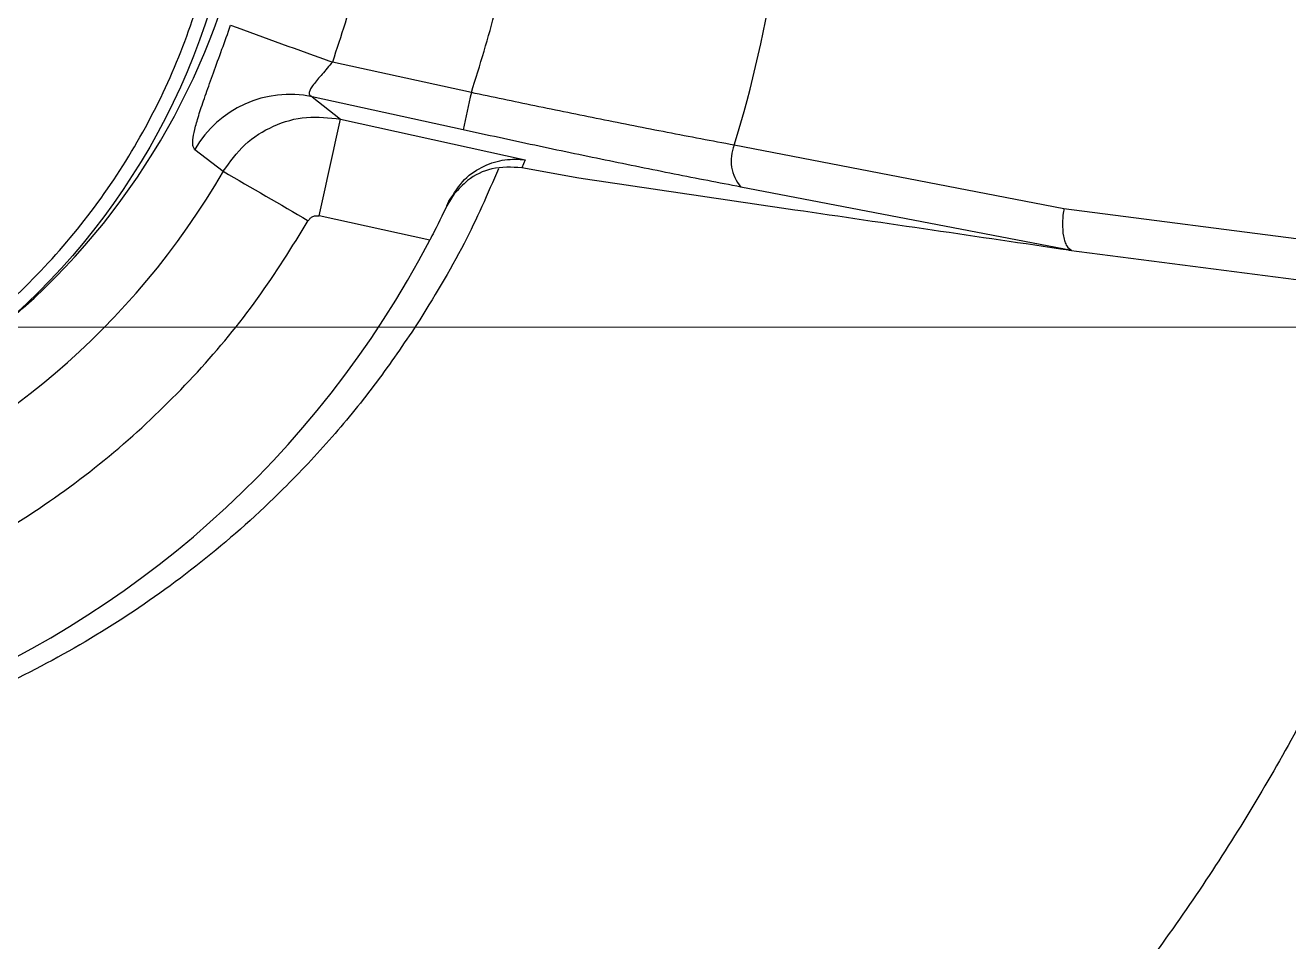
# Model space of a CAD drawing. Header units: millimetres. Extents: x 2687 to 4367, y 1046 to 2234.
# Drawn here: x 3469.4 to 3565, y 1467.5 to 1536.8 of the extents above; entities that cross this region are included whole.
import ezdxf

# ---------------------------------------------------------------- set-up
doc = ezdxf.new("R2010")
doc.units = ezdxf.units.MM
doc.linetypes.add('CENTER2', pattern=[28.575, 19.05, -3.175, 3.175, -3.175])
doc.layers.add('中心线', color=1, linetype='CENTER2', lineweight=13)

msp = doc.modelspace()

# ---------------------------------------------------------------- linework, layer by layer
at = {"color": 7, "linetype": 'Continuous', "lineweight": 25}
for p, q in [((3503.183, 1531.724), (3492.675, 1534.031)), ((3491.135, 1531.409), (3493.276, 1529.713)), ((3502.564, 1528.9), (3491.135, 1531.409)), ((3493.276, 1529.713), (3507.266, 1526.641)), ((3482.267, 1527.415), (3484.424, 1525.764)), ((3548.007, 1522.931), (3523.062, 1527.739)), ((3507.266, 1526.641), (3506.99, 1526.027)), ((3511.308, 1525.235), (3506.99, 1526.027)), ((3548.588, 1519.774), (3523.565, 1524.569)), ((3501.888, 1524.054), (3501.33, 1523.14)), ((3501.33, 1523.14), (3501.491, 1523.495)), ((3500.037, 1520.55), (3491.672, 1522.386)), ((3581.839, 1518.529), (3548.007, 1522.931)), ((3548.386, 1519.788), (3573.97, 1516.489))]:
    msp.add_line(p, q, dxfattribs=at)
msp.add_circle((3433.31, 1553.73), 52.5, dxfattribs=at)
for centre, radius, start, end in [((3433.536, 1555.321), 53.574, 308.26934, 171.50515), ((3433.537, 1555.298), 93.672, 342.88971, 0.12059), ((3957.067, 2830.926), 1377.533, 249.958184, 250.298612), ((3489.453, 1523.302), 8.28, 78.27823, 150.21456), ((5297.409, 1136.857), 1837.163, 167.588415, 167.678588), ((-1168.356, 2546.855), 4771.31, 347.60122, 347.691294), ((3525.897, 1526.563), 3.068, 157.4808, 220.53113), ((3433.536, 1555.241), 58.81, 253.09221, 329.91815), ((4171.672, 2700.417), 1360.927, 239.669618, 239.98259), ((3433.536, 1555.23), 75, 250.55137, 332.45778)]:
    msp.add_arc(centre, radius, start, end, dxfattribs=at)
for points, knots in [([(3433.103, 1384.998), (3435.663, 1385.023), (3439.244, 1385.058), (3444.513, 1385.337), (3448.977, 1385.672), (3454.293, 1386.238), (3459.862, 1387.011), (3465.676, 1388.021), (3471.647, 1389.277), (3477.723, 1390.788), (3483.861, 1392.558), (3490.026, 1394.593), (3496.19, 1396.892), (3502.327, 1399.457), (3508.415, 1402.288), (3514.434, 1405.381), (3520.367, 1408.736), (3526.196, 1412.348), (3531.906, 1416.214), (3537.482, 1420.328), (3542.909, 1424.685), (3548.175, 1429.279), (3553.266, 1434.104), (3558.171, 1439.151), (3562.878, 1444.414), (3567.375, 1449.884), (3571.654, 1455.553), (3575.702, 1461.41), (3579.512, 1467.446), (3583.074, 1473.652), (3586.379, 1480.017), (3589.42, 1486.53), (3592.189, 1493.179), (3594.679, 1499.953), (3596.885, 1506.841), (3598.799, 1513.83), (3600.418, 1520.907), (3601.736, 1528.061), (3602.749, 1535.278), (3603.453, 1542.545), (3603.846, 1549.849), (3603.925, 1557.177), (3603.688, 1564.515), (3603.134, 1571.85), (3602.261, 1579.168), (3601.071, 1586.455), (3599.563, 1593.697), (3597.738, 1600.882), (3595.598, 1607.995), (3593.144, 1615.022), (3590.379, 1621.951), (3587.306, 1628.767), (3583.929, 1635.458), (3580.251, 1642.01), (3576.278, 1648.41), (3572.013, 1654.645), (3567.462, 1660.703), (3562.63, 1666.571), (3557.522, 1672.238), (3552.146, 1677.69), (3546.699, 1682.738), (3541.226, 1687.39), (3535.768, 1691.66), (3530.143, 1695.702), (3524.361, 1699.51), (3518.434, 1703.079), (3512.371, 1706.4), (3506.185, 1709.471), (3499.889, 1712.284), (3493.495, 1714.836), (3487.02, 1717.122), (3480.482, 1719.139), (3473.907, 1720.881), (3467.335, 1722.346), (3460.841, 1723.527), (3454.551, 1724.425), (3449.028, 1725.008), (3444.145, 1725.376), (3439.321, 1725.615), (3433.346, 1725.732), (3427.829, 1725.622), (3422.56, 1725.35), (3418.096, 1725.013), (3412.78, 1724.448), (3407.211, 1723.674), (3401.397, 1722.664), (3395.426, 1721.408), (3389.35, 1719.898), (3383.212, 1718.127), (3377.047, 1716.093), (3370.883, 1713.793), (3364.746, 1711.228), (3358.658, 1708.398), (3352.639, 1705.304), (3346.706, 1701.949), (3340.877, 1698.337), (3335.167, 1694.472), (3329.592, 1690.357), (3324.164, 1686), (3318.899, 1681.406), (3313.807, 1676.582), (3308.902, 1671.534), (3304.196, 1666.271), (3299.698, 1660.801), (3295.42, 1655.133), (3291.371, 1649.275), (3287.561, 1643.239), (3283.999, 1637.033), (3280.695, 1630.668), (3277.652, 1624.156), (3274.89, 1617.505), (3272.553, 1611.223), (3271.274, 1607.118), (3270.711, 1605.309)], [0, 0, 0, 0, 0.010207, 0.014274, 0.021037, 0.028056, 0.035587, 0.043451, 0.051578, 0.059911, 0.06841, 0.077044, 0.085791, 0.094634, 0.103558, 0.112554, 0.121612, 0.130726, 0.13989, 0.149098, 0.158347, 0.167633, 0.176954, 0.186306, 0.195688, 0.205098, 0.214535, 0.223996, 0.233481, 0.242989, 0.252518, 0.262068, 0.271639, 0.281229, 0.290838, 0.300466, 0.310113, 0.319778, 0.329461, 0.339162, 0.348881, 0.358618, 0.368373, 0.378146, 0.387938, 0.397748, 0.407578, 0.417427, 0.427296, 0.437185, 0.447097, 0.457031, 0.466988, 0.47697, 0.486979, 0.497016, 0.507082, 0.517181, 0.527315, 0.537488, 0.547704, 0.556915, 0.566123, 0.575327, 0.584526, 0.593719, 0.602905, 0.612082, 0.621247, 0.630396, 0.639524, 0.64862, 0.657668, 0.666638, 0.675463, 0.683979, 0.691963, 0.697606, 0.703501, 0.71122, 0.721427, 0.725494, 0.732257, 0.739276, 0.746807, 0.754671, 0.762798, 0.771131, 0.77963, 0.788264, 0.797011, 0.805853, 0.814778, 0.823774, 0.832832, 0.841946, 0.85111, 0.860318, 0.869567, 0.878853, 0.888174, 0.897526, 0.906908, 0.916318, 0.925755, 0.935216, 0.944701, 0.954208, 0.963738, 0.973288, 0.982858, 0.992449, 1, 1, 1, 1]), ([(3482.267, 1527.415), (3482.208, 1527.498), (3482.09, 1527.665), (3482.123, 1528.273), (3482.3, 1529.12), (3482.634, 1530.242), (3483.097, 1531.605), (3483.673, 1533.205), (3484.31, 1534.96), (3484.757, 1536.2), (3484.978, 1536.813)], [0, 0, 0, 0, 0.126214, 0.251285, 0.377437, 0.500627, 0.625777, 0.750108, 0.876543, 1, 1, 1, 1]), ([(3492.675, 1534.031), (3492.415, 1533.718), (3491.9, 1533.102), (3491.31, 1532.434), (3491.005, 1531.992), (3490.896, 1531.723), (3490.926, 1531.517), (3491.064, 1531.445), (3491.135, 1531.409)], [0, 0, 0, 0, 0.261618, 0.516155, 0.63762, 0.75553, 0.874054, 1, 1, 1, 1]), ([(3523.062, 1527.739), (3521.385, 1528.055), (3518.091, 1528.677), (3513.019, 1529.682), (3508.058, 1530.693), (3504.786, 1531.385), (3503.183, 1531.724)], [0, 0, 0, 0, 0.264564, 0.519429, 0.764578, 1, 1, 1, 1]), ([(3484.424, 1525.764), (3484.929, 1526.473), (3485.937, 1527.892), (3488.177, 1529.286), (3490.704, 1530.017), (3492.419, 1529.814), (3493.276, 1529.713)], [0, 0, 0, 0, 0.250367, 0.500525, 0.750103, 1, 1, 1, 1]), ([(3523.565, 1524.569), (3521.896, 1524.893), (3518.558, 1525.539), (3513.323, 1526.603), (3507.977, 1527.721), (3504.373, 1528.506), (3502.564, 1528.9)], [0, 0, 0, 0, 0.249246, 0.498721, 0.74852, 1, 1, 1, 1]), ([(3501.491, 1523.495), (3501.862, 1524.09), (3502.605, 1525.28), (3504.149, 1526.231), (3505.726, 1526.732), (3506.752, 1526.672), (3507.266, 1526.641)], [0, 0, 0, 0, 0.24995, 0.499748, 0.749458, 1, 1, 1, 1]), ([(3505.239, 1525.959), (3504.411, 1524.054), (3502.632, 1519.958), (3500.295, 1516.171), (3499.044, 1514.145)], [0, 0, 0, 0, 0.465013, 1, 1, 1, 1]), ([(3506.99, 1526.027), (3506.236, 1526.069), (3504.842, 1526.146), (3503.017, 1525.291), (3502.211, 1524.408), (3501.888, 1524.054)], [0, 0, 0, 0, 0.413014, 0.764531, 1, 1, 1, 1]), ([(3548.386, 1519.788), (3541.484, 1520.802), (3529.16, 1522.613), (3516.763, 1524.434), (3511.308, 1525.235)], [0, 0, 0, 0, 0.56, 1, 1, 1, 1]), ([(3501.491, 1523.495), (3501.131, 1522.739), (3500.669, 1521.77), (3500.15, 1520.769), (3500.037, 1520.55)], [0, 0, 0, 0, 0.780789, 1, 1, 1, 1]), ([(3490.851, 1522.027), (3490.898, 1522.093), (3490.991, 1522.224), (3491.199, 1522.351), (3491.433, 1522.416), (3491.592, 1522.396), (3491.672, 1522.386)], [0, 0, 0, 0, 0.250742, 0.500629, 0.74985, 1, 1, 1, 1]), ([(3548.007, 1522.931), (3548, 1522.893), (3547.981, 1522.783), (3547.926, 1522.416), (3547.873, 1521.721), (3547.927, 1520.971), (3548.068, 1520.429), (3548.258, 1519.995), (3548.458, 1519.861), (3548.588, 1519.774)], [0, 0, 0, 0, 0.026071, 0.075336, 0.251028, 0.500322, 0.632163, 0.760999, 1, 1, 1, 1]), ([(3414.272, 1491.854), (3416.536, 1491.241), (3421.115, 1490.001), (3428.26, 1489.077), (3435.627, 1488.882), (3443.116, 1489.541), (3450.589, 1491.07), (3457.871, 1493.464), (3464.83, 1496.682), (3471.337, 1500.66), (3477.263, 1505.287), (3482.517, 1510.454), (3487.111, 1516.005), (3489.614, 1520.035), (3490.851, 1522.027)], [0, 0, 0, 0, 0.079193, 0.160159, 0.242783, 0.327855, 0.413641, 0.5, 0.586354, 0.67214, 0.757217, 0.839835, 0.920804, 1, 1, 1, 1]), ([(3548.588, 1519.774), (3548.594, 1519.771), (3548.607, 1519.766), (3548.59, 1519.763), (3548.521, 1519.769), (3548.438, 1519.781), (3548.386, 1519.788)], [0, 0, 0, 0, 0.114793, 0.26425, 0.542654, 1, 1, 1, 1]), ([(3499.044, 1514.145), (3498.054, 1512.685), (3496.054, 1509.735), (3492.664, 1505.594), (3488.41, 1501.05), (3483.162, 1496.365), (3476.882, 1491.819), (3470.246, 1487.963), (3463.307, 1484.819), (3456.11, 1482.32), (3451.14, 1481.26), (3448.651, 1480.729)], [0, 0, 0, 0, 0.081068, 0.163764, 0.248401, 0.373155, 0.49798, 0.622694, 0.748359, 0.873986, 1, 1, 1, 1]), ([(3577.833, 1513.27), (3577.532, 1512.208), (3576.596, 1508.903), (3574.689, 1503.452), (3572.131, 1496.925), (3569.246, 1490.513), (3566.061, 1484.225), (3562.573, 1478.076), (3558.788, 1472.081), (3554.712, 1466.252), (3550.349, 1460.603), (3545.705, 1455.147), (3540.786, 1449.898), (3535.777, 1445.041), (3530.722, 1440.57), (3525.664, 1436.471), (3520.435, 1432.598), (3515.048, 1428.956), (3509.512, 1425.552), (3503.839, 1422.394), (3498.042, 1419.487), (3492.134, 1416.837), (3486.131, 1414.448), (3480.048, 1412.325), (3473.909, 1410.473), (3467.742, 1408.895), (3461.597, 1407.596), (3455.589, 1406.583), (3450.022, 1405.872), (3445.176, 1405.427), (3440.706, 1405.149), (3436.801, 1405.011), (3434.202, 1405.002), (3433.154, 1404.998)], [0, 0, 0, 0, 0.017078, 0.053144, 0.089298, 0.125545, 0.161888, 0.198335, 0.23489, 0.271563, 0.308361, 0.345297, 0.382382, 0.419634, 0.453214, 0.486783, 0.520336, 0.55387, 0.58738, 0.62086, 0.654303, 0.687696, 0.721023, 0.754256, 0.787351, 0.820228, 0.85273, 0.884498, 0.914491, 0.939551, 0.959781, 0.98378, 1, 1, 1, 1]), ([(3448.651, 1480.729), (3450.159, 1479.203), (3453.553, 1475.765), (3458.52, 1470.821), (3463.632, 1465.775), (3468.423, 1461.079), (3473.137, 1456.485), (3477.31, 1452.435), (3480.951, 1448.913), (3484.151, 1445.825), (3487.145, 1442.941), (3490.316, 1439.894), (3493.469, 1436.867), (3496.514, 1433.951), (3498.067, 1432.464), (3498.841, 1431.723)], [0, 0, 0, 0, 0.0757261, 0.1705564, 0.2505295, 0.3365418, 0.4190948, 0.5009329, 0.5653066, 0.6262108, 0.6902275, 0.7512636, 0.8351247, 0.9178678, 1, 1, 1, 1]), ([(3492.379, 1431.937), (3491.773, 1432.558), (3490.54, 1433.824), (3488.414, 1436.008), (3486.052, 1438.437), (3483.711, 1440.85), (3481.463, 1443.171), (3479.357, 1445.348), (3477.123, 1447.663), (3474.76, 1450.116), (3471.625, 1453.378), (3467.6, 1457.583), (3462.656, 1462.778), (3457.532, 1468.209), (3452.353, 1473.747), (3448.9, 1477.513), (3447.173, 1479.396)], [0, 0, 0, 0, 0.058762, 0.119589, 0.182605, 0.247918, 0.295066, 0.343666, 0.393747, 0.445333, 0.498448, 0.594405, 0.695866, 0.797974, 0.898991, 1, 1, 1, 1])]:
    msp.add_open_spline(points, degree=3, knots=knots, dxfattribs=at)
for points in [[(3381.81, 1553.732), (3381.895, 1551.485), (3382.065, 1546.99), (3383.433, 1540.364), (3385.592, 1533.967), (3388.583, 1527.908), (3392.336, 1522.291), (3396.79, 1517.212), (3401.869, 1512.757), (3407.487, 1509.004), (3413.546, 1506.016), (3419.943, 1503.844), (3426.569, 1502.526), (3433.31, 1502.085), (3440.052, 1502.526), (3446.678, 1503.844), (3453.075, 1506.016), (3459.134, 1509.004), (3464.751, 1512.757), (3469.83, 1517.212), (3474.285, 1522.291), (3478.037, 1527.908), (3481.029, 1533.967), (3483.187, 1540.364), (3484.555, 1546.99), (3484.725, 1551.485), (3484.81, 1553.732)], [(3495.69, 1546.005), (3495.336, 1543.972), (3494.626, 1539.906), (3493.326, 1535.989), (3492.675, 1534.031)], [(3503.183, 1531.724), (3503.837, 1533.807), (3505.144, 1537.973), (3505.885, 1542.276), (3506.255, 1544.428)]]:
    msp.add_open_spline(points, degree=3, dxfattribs=at)
at = {"layer": '中心线', "linetype": 'ByBlock'}
msp.add_line((3632.636, 1513.963), (3422.813, 1513.963), dxfattribs=at)

doc.saveas('drawing.dxf')
